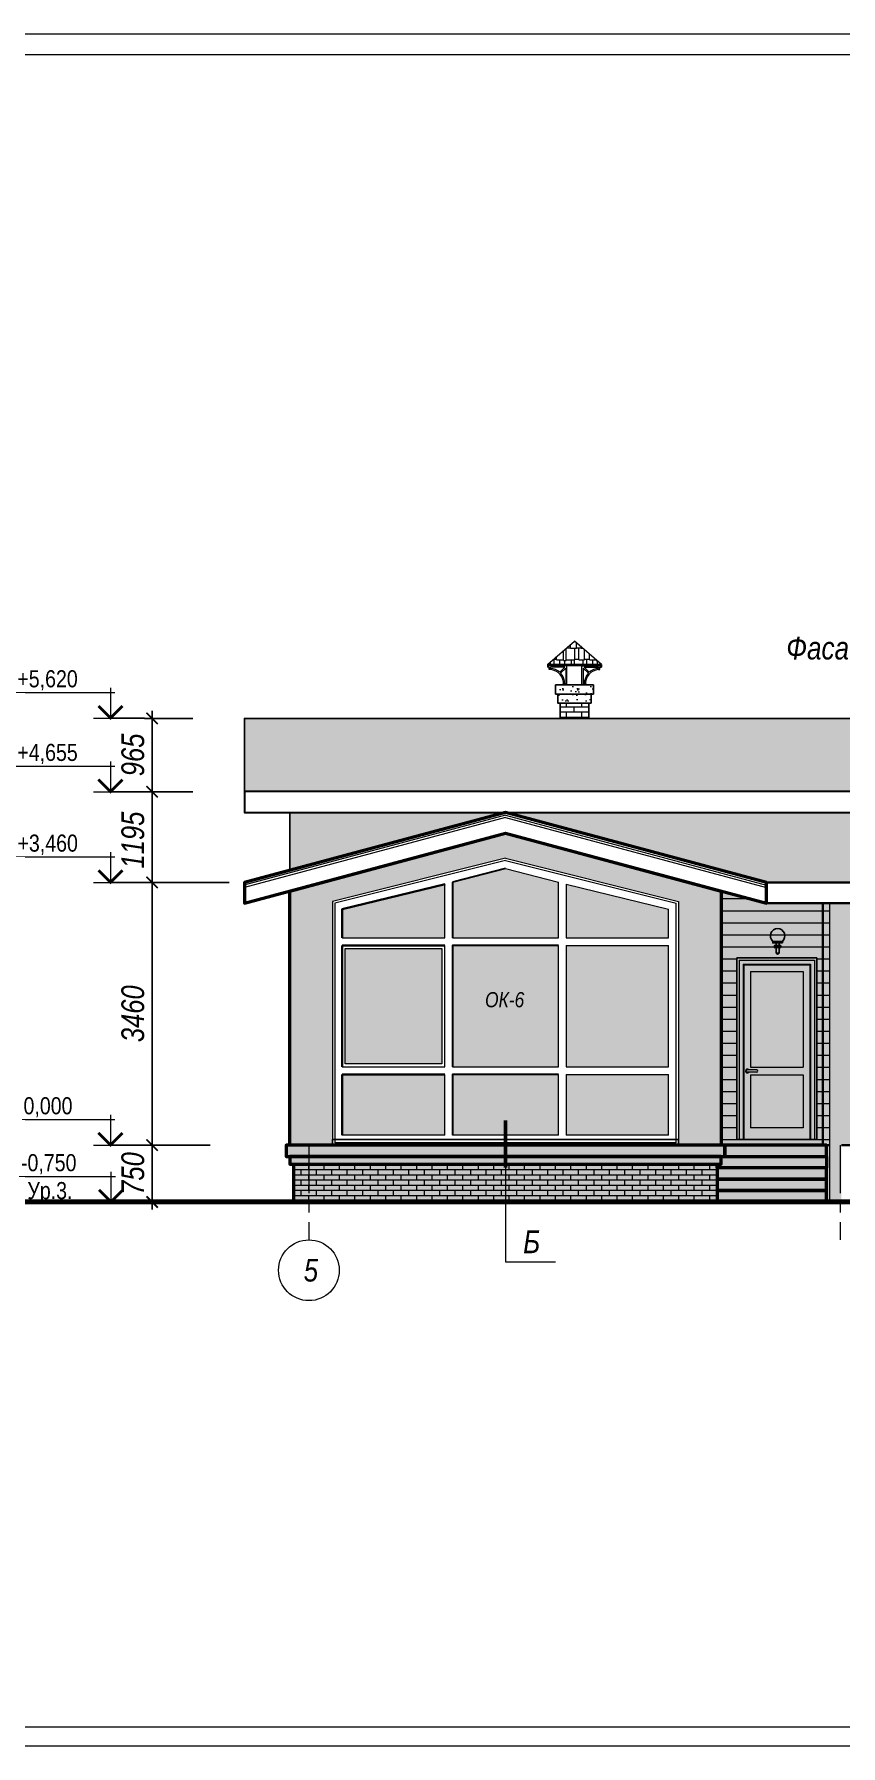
# Model space of a CAD drawing. Header units: millimetres. Extents: x 1582001 to 3303937, y 226471 to 491235.
# Drawn here: x 1749751 to 1760377, y 416212 to 438760 of the extents above; entities that cross this region are included whole.
import ezdxf
from ezdxf.enums import TextEntityAlignment as Align

# ---------------------------------------------------------------- set-up
doc = ezdxf.new("R2010")
doc.units = ezdxf.units.MM
doc.linetypes.add('CENTER', pattern=[50.8, 31.75, -6.35, 6.35, -6.35])
doc.layers.get('Defpoints').update_dxf_attribs({"color": 255, "lineweight": 30})
for name, color, linetype in [('A-Window-G', 92, 'Continuous'), ('Fasad', 7, 'Continuous'), ('Т-Подписи', 7, 'Continuous')]:
    doc.layers.add(name, color=color, linetype=linetype)
for name, color, linetype, lineweight in [('Интерьер - Лестница_Ном_пера__1', 7, 'Continuous', 13), ('Интерьер- Перегородка_Ном_пера__1', 7, 'Continuous', 13), ('Конструктивный - Несущий_Ном_пера__1', 7, 'Continuous', 13), ('Кровля', 232, 'Continuous', 25), ('Маркировка', 253, 'Continuous', 18), ('Оболочка - Крыша_Ном_пера__1', 7, 'Continuous', 13), ('Оси', 251, 'CENTER', 9), ('Отметки', 123, 'Continuous', 18), ('Размеры', 7, 'Continuous', 18), ('тонко', 200, 'Continuous', 13), ('Штриховки', 251, 'Continuous', 20)]:
    doc.layers.add(name, color=color, linetype=linetype, lineweight=lineweight)
doc.styles.add('-АР-', font='ARIALN.TTF', dxfattribs={"width": 0.98, "height": 300})
doc.styles.add('GOST 2.304', font='ARIALNI.TTF', dxfattribs={"width": 0.98, "height": 300})
doc.styles.add('style', font='ARIALNI.TTF', dxfattribs={"width": 0.98, "height": 300})
doc.styles.add('STYLE1', font='ARIALNI.TTF', dxfattribs={"height": 300})
doc.styles.add('стиль1', font='ARIALNI.TTF', dxfattribs={"width": 0.98, "height": 300})
doc.dimstyles.new('М100', dxfattribs={"dimtxt": 600, "dimasz": 150, "dimexe": 100, "dimexo": 200, "dimgap": 100, "dimtad": 1, "dimdec": 0, "dimtxsty": 'style', "dimblk": 'ARCHTICK', "dimcen": 150, "dimdle": 100, "dimclrt": 256, "dimadec": 0, "dimazin": 0, "dimtfac": 1, "dimtdec": 0, "dimtmove": 1, "dimatfit": 3, "dimldrblk": 'NONE', "dimfxl": 0, "dimarcsym": 0})
pattern_1 = [(0, (122077.47, 149718.81), (323.85, 152.4), [76.2, -63.5, 88.9, -38.1, 114.3, -50.8]), (0, (122153.67, 149725.16), (323.85, 152.4), [63.5, -241.3, 50.8, -76.2]), (0, (122306.07, 149709.29), (323.85, 152.4), [38.1, -393.7]), (90, (122077.47, 149718.81), (-107.95, 152.4), [146.05, -463.55]), (90, (122153.67, 149718.81), (-107.95, 152.4), [142.875, -466.725]), (90, (122217.17, 149718.81), (-107.95, 152.4), [133.35, -476.25]), (90, (122306.07, 149709.29), (-107.95, 152.4), [146.05, -463.55]), (90, (122344.17, 149709.29), (-107.95, 152.4), [146.05, -463.55]), (90, (122458.47, 149718.81), (-107.95, 152.4), [139.7, -469.9])]
pattern_2 = [(0, (122077.47, 149718.81), (4e-14, 158.75), [])]

# ---------------------------------------------------------------- blocks, each defined once
blk = doc.blocks.new('_ArchTick')
at = {"color": 0, "linetype": 'ByBlock', "const_width": 0.15}
blk.add_lwpolyline([(-0.5, -0.5), (0.5, 0.5)], dxfattribs=at)
blk = doc.blocks.new('*D2164')
at = {"layer": 'Defpoints', "color": 0, "lineweight": -3, "transparency": 16777216}
for p in [(1752269, 424126), (1751304, 423376), (1752269, 423376)]:
    blk.add_point(p, dxfattribs=at)
at = {"layer": 'Размеры', "color": 0, "lineweight": -2, "transparency": 16777216}
for p, q in [((1751304, 424226), (1751304, 423276)), ((1752069, 424126), (1751204, 424126)), ((1752069, 423376), (1751204, 423376))]:
    blk.add_line(p, q, dxfattribs=at)
at = {"layer": 'Размеры', "color": 0, "lineweight": -2, "transparency": 16777216, "xscale": 150, "yscale": 150, "zscale": 150}
for p, rotation in [((1751304, 424126), 90), ((1751304, 423376), 270)]:
    blk.add_blockref('_ArchTick', p, dxfattribs=dict(at, rotation=rotation))
at = {"layer": 'Размеры', "transparency": 16777216, "insert": (1751051, 423751), "char_height": 300, "attachment_point": 5, "rotation": 90, "style": 'style'}
blk.add_mtext('750', dxfattribs=at)
blk = doc.blocks.new('_None')
blk = doc.blocks.new('*U5')
at = {"color": 0, "linetype": 'Continuous', "lineweight": -2}
for p, q in [((24, 4.5), (5.2, 4.5)), ((6, 5.3), (6, 0)), ((9, 0), (0, 0)), ((0, 0), (6, 0))]:
    blk.add_line(p, q, dxfattribs=at)
at = {"color": 0, "linetype": 'Continuous', "lineweight": -2, "const_width": 0.5}
blk.add_lwpolyline([(3.88, 2.12), (6, 0), (8.12, 2.12)], dxfattribs=at)
at = {"color": 0, "linetype": 'Continuous', "lineweight": -2, "style": '-АР-', "flags": 8}
blk.add_attdef('OTMETKA', text='', height=3, dxfattribs=at).set_placement((17.03, 4.5), align=Align.BOTTOM_CENTER)
blk.add_attdef('FLOOR', text='', height=3, dxfattribs=at).set_placement((17, 3.5), align=Align.TOP_CENTER)
blk = doc.blocks.new('OTMETKA')
at = {"color": 0, "linetype": 'Continuous', "lineweight": -2}
for p, q in [((24, 4.5), (5.2, 4.5)), ((6, 5.3), (6, 0)), ((9, 0), (0, 0)), ((0, 0), (6, 0))]:
    blk.add_line(p, q, dxfattribs=at)
at = {"color": 0, "linetype": 'Continuous', "lineweight": -2, "const_width": 0.5}
blk.add_lwpolyline([(3.88, 2.12), (6, 0), (8.12, 2.12)], dxfattribs=at)
at = {"color": 0, "linetype": 'Continuous', "lineweight": -2, "style": '-АР-', "flags": 8}
blk.add_attdef('OTMETKA', text='', height=3, dxfattribs=at).set_placement((17, 4.5), align=Align.BOTTOM_CENTER)
blk.add_attdef('FLOOR', text='', height=3, dxfattribs=at).set_placement((17, 3.5), align=Align.TOP_CENTER)
blk = doc.blocks.new('*D2166')
at = {"layer": 'Defpoints', "color": 0, "lineweight": -3, "transparency": 16777216}
for p in [(1751304, 427586), (1752519, 427586), (1752269, 424126)]:
    blk.add_point(p, dxfattribs=at)
at = {"layer": 'Размеры', "color": 0, "lineweight": -2, "transparency": 16777216}
for p, q in [((1752319, 427586), (1751204, 427586)), ((1751304, 424026), (1751304, 427686)), ((1752069, 424126), (1751204, 424126))]:
    blk.add_line(p, q, dxfattribs=at)
at = {"layer": 'Размеры', "color": 0, "lineweight": -2, "transparency": 16777216, "xscale": 150, "yscale": 150, "zscale": 150}
for p, rotation in [((1751304, 427586), 90), ((1751304, 424126), 270)]:
    blk.add_blockref('_ArchTick', p, dxfattribs=dict(at, rotation=rotation))
at = {"layer": 'Размеры', "transparency": 16777216, "insert": (1751051, 425856), "char_height": 300, "attachment_point": 5, "rotation": 90, "style": 'style'}
blk.add_mtext('3460', dxfattribs=at)
blk = doc.blocks.new('*D2167')
at = {"layer": 'Defpoints', "color": 0, "lineweight": -3, "transparency": 16777216}
for p in [(1751304, 428781), (1752039, 428781), (1752519, 427586)]:
    blk.add_point(p, dxfattribs=at)
at = {"layer": 'Размеры', "color": 0, "lineweight": -2, "transparency": 16777216}
for p, q in [((1751304, 427486), (1751304, 428881)), ((1751839, 428781), (1751204, 428781)), ((1752319, 427586), (1751204, 427586))]:
    blk.add_line(p, q, dxfattribs=at)
at = {"layer": 'Размеры', "color": 0, "lineweight": -2, "transparency": 16777216, "xscale": 150, "yscale": 150, "zscale": 150}
for p, rotation in [((1751304, 428781), 90), ((1751304, 427586), 270)]:
    blk.add_blockref('_ArchTick', p, dxfattribs=dict(at, rotation=rotation))
at = {"layer": 'Размеры', "transparency": 16777216, "insert": (1751051, 428144), "char_height": 300, "attachment_point": 5, "rotation": 90, "style": 'style'}
blk.add_mtext('1195', dxfattribs=at)
blk = doc.blocks.new('*D2168')
at = {"layer": 'Defpoints', "color": 0, "lineweight": -3, "transparency": 16777216}
for p in [(1751304, 429746), (1752039, 429746), (1752039, 428781)]:
    blk.add_point(p, dxfattribs=at)
at = {"layer": 'Размеры', "color": 0, "lineweight": -2, "transparency": 16777216}
for p, q in [((1751304, 428681), (1751304, 429846)), ((1751839, 429746), (1751204, 429746)), ((1751839, 428781), (1751204, 428781))]:
    blk.add_line(p, q, dxfattribs=at)
at = {"layer": 'Размеры', "color": 0, "lineweight": -2, "transparency": 16777216, "xscale": 150, "yscale": 150, "zscale": 150}
for p, rotation in [((1751304, 429746), 90), ((1751304, 428781), 270)]:
    blk.add_blockref('_ArchTick', p, dxfattribs=dict(at, rotation=rotation))
at = {"layer": 'Размеры', "transparency": 16777216, "insert": (1751051, 429266), "char_height": 300, "attachment_point": 5, "rotation": 90, "style": 'style'}
blk.add_mtext('965', dxfattribs=at)
blk = doc.blocks.new('Фонарь 4')
blk.add_lwpolyline([(-41, 112), (41, 112), (41, 86), (-41, 86)], close=True)
for points in [[(-21, 12), (21, 12)], [(-21, 12), (0, 0), (21, 12)]]:
    blk.add_lwpolyline(points)
at = {"layer": 'Fasad'}
for p, q in [((-21, 112), (-21, 148)), ((-21, 12), (-21, 86)), ((21, 148), (21, 112)), ((21, 86), (21, 12))]:
    blk.add_line(p, q, dxfattribs=at)
blk.add_lwpolyline([(-63, 148), (-63, 169), (63, 169), (63, 148)], close=True, dxfattribs=at)
blk.add_arc((0, 241), 95.8, 311.1121, 228.8879, dxfattribs=at)

msp = doc.modelspace()

# ---------------------------------------------------------------- hatches: boundary and pattern name
at = {"lineweight": 18, "ltscale": 100, "true_color": 0x4c2f26}
h = msp.add_hatch(dxfattribs=at)
h.set_pattern_fill('AR-RSHKE', color=29, scale=0.5, style=0)
h.set_pattern_definition([(7e-15, (1605795.15, 510986.85), (323.85, 152.4), [76.2, -63.5, 88.9, -38.1, 114.3, -50.8]), (7e-15, (1605871.35, 510993.2), (323.85, 152.4), [63.5, -241.3, 50.8, -76.2]), (7e-15, (1606023.75, 510977.32), (323.85, 152.4), [38.1, -393.7]), (90, (1605795.15, 510986.85), (-107.95, 152.4), [146.05, -463.55]), (90, (1605871.35, 510986.85), (-107.95, 152.4), [142.875, -466.725]), (90, (1605934.85, 510986.85), (-107.95, 152.4), [133.35, -476.25]), (90, (1606023.75, 510977.32), (-107.95, 152.4), [146.05, -463.55]), (90, (1606061.85, 510977.32), (-107.95, 152.4), [146.05, -463.55]), (90, (1606176.15, 510986.85), (-107.95, 152.4), [139.7, -469.9])])
h.paths.add_polyline_path([(1756511.9, 430457.3), (1756868.8, 430766.2), (1757226.8, 430457.3)])
h = msp.add_hatch(dxfattribs=at)
h.set_pattern_fill('AR-RSHKE', color=29, scale=0.5, style=0)
h.set_pattern_definition(pattern_1)
h.paths.add_polyline_path([(1752519.3, 429746.1), (1766809.3, 429746.1), (1766809.3, 428782.4), (1752519.3, 428782.4)])
h.paths.add_polyline_path([(1762654.3, 429746.1), (1764204.3, 429746.1), (1764204.3, 429033.1), (1762654.3, 429033.1)], flags=16)
h = msp.add_hatch(dxfattribs=at)
h.set_pattern_fill('AR-RSHKE', color=29, scale=0.5, style=0)
h.set_pattern_definition(pattern_1)
h.paths.add_polyline_path([(1755959.3, 428508.1), (1759399.3, 427586.3), (1769279.3, 427586.3), (1769279.3, 429306.6), (1766809.3, 429306.6), (1766809.3, 428508.1)])
at = {"lineweight": -3, "ltscale": 100, "true_color": 0xffe3c7}
h = msp.add_hatch(color=254, dxfattribs=at)
h.paths.add_polyline_path([(1758799.3, 427472.8), (1755959.3, 428233.7), (1753119.3, 427472.8), (1753119.3, 424126.3), (1753679.3, 424126.3), (1753679.3, 427335.3), (1755959.3, 427904), (1758239.3, 427335.3), (1758239.3, 424126.3), (1758799.3, 424126.3)])
h.paths.add_polyline_path([(1755959.3, 428508.1), (1753119.3, 428508.1), (1753119.3, 427747.1)])
h = msp.add_hatch(color=254, dxfattribs=at)
h.set_gradient(color1=(200, 254, 251), color2=(240, 255, 254), one_color=1, tint=0.97, name='CYLINDER')
h.paths.add_polyline_path([(1755160.1, 427561.2), (1753809.3, 427234.9), (1753809.3, 426855.8), (1755160.1, 426855.8)])
h.paths.add_polyline_path([(1756658.5, 427587.3), (1755959.3, 427769.7), (1755260.1, 427587.3), (1755260.1, 426855.8), (1756658.5, 426855.8)])
h.paths.add_polyline_path([(1756758.5, 427561.2), (1756758.5, 426855.8), (1758109.3, 426855.8), (1758109.3, 427234.9)])
h.paths.add_polyline_path([(1758109.3, 426755.8), (1756758.5, 426755.8), (1756758.5, 425156.3), (1758109.3, 425156.3)])
h.paths.add_polyline_path([(1756658.5, 426755.8), (1755260.1, 426755.8), (1755260.1, 425156.3), (1756658.5, 425156.3)])
h.paths.add_polyline_path([(1755120.1, 426715.8), (1753849.3, 426715.8), (1753849.3, 425196.3), (1755120.1, 425196.3)])
h.paths.add_polyline_path([(1755160.1, 425056.3), (1753809.3, 425056.3), (1753809.3, 424256.3), (1755160.1, 424256.3)])
h.paths.add_polyline_path([(1756658.5, 425056.3), (1755260.1, 425056.3), (1755260.1, 424256.3), (1756658.5, 424256.3)])
h.paths.add_polyline_path([(1758109.3, 425056.3), (1756758.5, 425056.3), (1756758.5, 424256.3), (1758109.3, 424256.3)])
h.paths.add_polyline_path([(1755637, 425885.8), (1756260.2, 425885.8), (1756260.2, 426196), (1755637, 426196)], flags=24)
h = msp.add_hatch(color=254, dxfattribs=at)
h.paths.add_polyline_path([(1760139.3, 427312), (1759399.3, 427312), (1758799.3, 427472.8), (1758799.3, 424126.3), (1760139.3, 424126.3)])
h.paths.add_polyline_path([(1760059.3, 426591.3), (1760059.3, 424201.3), (1759009.3, 424201.3), (1759009.3, 426591.3)], flags=16)
h.paths.add_polyline_path([(1759979.3, 426511.3), (1759979.3, 426501.3), (1759089.3, 426501.3), (1759089.3, 426511.3)], flags=0)
h.paths.add_polyline_path([(1759879.3, 426411.3), (1759879.3, 425151.3), (1759189.3, 425151.3), (1759189.3, 426411.3)], flags=0)
h.paths.add_polyline_path([(1759269.8, 425116.3, -1), (1759269.8, 425086.3), (1759164.8, 425086.3, -3), (1759164.8, 425116.3)], flags=0)
h.paths.add_polyline_path([(1759879.3, 425051.3), (1759879.3, 424351.3), (1759189.3, 424351.3), (1759189.3, 425051.3)], flags=0)
h.paths.add_polyline_path([(1760234.3, 427312), (1760139.3, 427312), (1760139.3, 424126.3), (1760234.3, 424126.3)])
h.paths.add_polyline_path([(1760384.3, 427312), (1760234.3, 427312), (1760234.3, 423376.3), (1760384.3, 423376.3)])
h.paths.add_polyline_path([(1766209.3, 427312), (1760384.3, 427312), (1760384.3, 424126.3), (1761469.3, 424126.3), (1761469.3, 426516.3), (1762519.3, 426516.3), (1762519.3, 424126.3), (1764079.3, 424126.3), (1764079.3, 426516.3), (1765129.3, 426516.3), (1765129.3, 424126.3), (1766209.3, 424126.3)])
at = {"lineweight": -3, "ltscale": 100}
h = msp.add_hatch(color=32, dxfattribs=at)
h.paths.add_polyline_path([(1759879.3, 426411.3), (1759189.3, 426411.3), (1759189.3, 425151.3), (1759879.3, 425151.3)], flags=0)
h.paths.add_polyline_path([(1759879.3, 425051.3), (1759189.3, 425051.3), (1759189.3, 424351.3), (1759879.3, 424351.3)], flags=0)
h.paths.add_polyline_path([(1759969.3, 426501.3), (1759099.3, 426501.3), (1759099.3, 424201.3), (1759969.3, 424201.3)], flags=16)
h.paths.add_polyline_path([(1759879.3, 425151.3), (1759189.3, 425151.3), (1759189.3, 426411.3), (1759879.3, 426411.3)], flags=0)
h.paths.add_polyline_path([(1759879.3, 425051.3), (1759879.3, 424351.3), (1759189.3, 424351.3), (1759189.3, 425051.3)], flags=0)
h.paths.add_polyline_path([(1759269.8, 425086.3), (1759164.8, 425086.3, -3), (1759164.8, 425116.3), (1759269.8, 425116.3, -1)], flags=0)
h.paths.add_polyline_path([(1760029.3, 426561.3), (1759039.3, 426561.3), (1759039.3, 424201.3), (1759089.3, 424201.3), (1759089.3, 426511.3), (1759979.3, 426511.3), (1759979.3, 424201.3), (1760029.3, 424201.3)], flags=17)
h.paths.add_polyline_path([(1760059.3, 426591.3), (1759009.3, 426591.3), (1759009.3, 424201.3), (1759039.3, 424201.3), (1759039.3, 426561.3), (1760029.3, 426561.3), (1760029.3, 424201.3), (1760059.3, 424201.3)])
h = msp.add_hatch(color=32, dxfattribs=at)
h.paths.add_polyline_path([(1760059.3, 426591.3), (1759009.3, 426591.3), (1759009.3, 424201.3), (1760059.3, 424201.3)])
h.paths.add_polyline_path([(1759879.3, 425151.3), (1759189.3, 425151.3), (1759189.3, 426411.3), (1759879.3, 426411.3)], flags=16)
h.paths.add_polyline_path([(1759879.3, 425051.3), (1759879.3, 424351.3), (1759189.3, 424351.3), (1759189.3, 425051.3)], flags=16)
h.paths.add_polyline_path([(1759269.8, 425086.3), (1759164.8, 425086.3, -3), (1759164.8, 425116.3), (1759269.8, 425116.3, -1)], flags=16)
at = {"lineweight": -3, "ltscale": 100, "true_color": 0xb83205}
h = msp.add_hatch(color=22, dxfattribs=at)
h.paths.add_polyline_path([(1753369.3, 423876.3), (1753169.3, 423876.3), (1753169.3, 423376.3), (1753369.3, 423376.3)])
h.paths.add_polyline_path([(1753369.3, 423976.3), (1753119.3, 423976.3), (1753119.3, 423876.3), (1753369.3, 423876.3)])
h.paths.add_polyline_path([(1753369.3, 424126.3), (1753119.3, 424126.3), (1753069.3, 424126.3), (1753069.3, 423976.3), (1753369.3, 423976.3)])
h.paths.add_polyline_path([(1755959.3, 424126.3), (1753369.3, 424126.3), (1753369.3, 423976.3), (1755959.3, 423976.3)])
h.paths.add_polyline_path([(1755959.3, 423976.3), (1753369.3, 423976.3), (1753369.3, 423876.3), (1755959.3, 423876.3)])
h.paths.add_polyline_path([(1755959.3, 423876.3), (1753369.3, 423876.3), (1753369.3, 423376.3), (1755959.3, 423376.3)])
h.paths.add_polyline_path([(1758749.3, 423876.3), (1755959.3, 423876.3), (1755959.3, 423828.8), (1755959.3, 423376.3), (1758749.3, 423376.3)])
h.paths.add_polyline_path([(1758799.3, 423976.3), (1755959.3, 423976.3), (1755959.3, 423876.3), (1758749.3, 423876.3), (1758799.3, 423876.3)])
h.paths.add_polyline_path([(1758849.3, 424126.3), (1758799.3, 424126.3), (1755959.3, 424126.3), (1755959.3, 423976.3), (1758799.3, 423976.3), (1758849.3, 423976.3)])
at = {"lineweight": -3, "ltscale": 100}
h = msp.add_hatch(color=34, dxfattribs=at)
h.paths.add_polyline_path([(1760189.3, 423526.3), (1758749.3, 423526.3), (1758749.3, 423376.3), (1760189.3, 423376.3)])
h.paths.add_polyline_path([(1760189.3, 423676.3), (1758749.3, 423676.3), (1758749.3, 423526.3), (1760189.3, 423526.3)])
h.paths.add_polyline_path([(1760189.3, 423826.3), (1758749.3, 423826.3), (1758749.3, 423676.3), (1760189.3, 423676.3)])
h.paths.add_polyline_path([(1760189.3, 423976.3), (1758799.3, 423976.3), (1758799.3, 423876.3), (1758749.3, 423876.3), (1758749.3, 423826.3), (1760189.3, 423826.3), (1760189.3, 423876.3)])
h.paths.add_polyline_path([(1760189.3, 424126.3), (1760139.3, 424126.3), (1758849.3, 424126.3), (1758849.3, 423976.3), (1760189.3, 423976.3)])
h.paths.add_polyline_path([(1760234.3, 424126.3), (1760189.3, 424126.3), (1760189.3, 423976.3), (1760189.3, 423876.3), (1760189.3, 423826.3), (1760189.3, 423676.3), (1760189.3, 423526.3), (1760189.3, 423376.3), (1760234.3, 423376.3)])
at = {"layer": 'Конструктивный - Несущий_Ном_пера__1', "ltscale": 100}
h = msp.add_hatch(dxfattribs=at)
h.set_pattern_fill('AR-SAND', color=41, scale=3, style=0)
h.set_pattern_definition([(142.5, (2000403.45, 524900.75), (4.800094, 146.82397), [0, -115.824, 0, -129.54, 0, -123.825]), (172.5, (2000403.45, 524900.75), (-134.85698, 215.04753), [0, -62.484, 0, -104.394, 0, -40.005]), (212.5, (2000497.18, 524900.75), (-237.29771, 0.431155), [0, -38.1, 0, -137.16, 0, -179.07]), (222.5, (2000497.18, 524900.75), (-229.06694, 66.8788), [0, -19.05, 0, -89.916, 0, -102.87])])
h.paths.add_polyline_path([(1756649.3, 430067.5), (1757089.3, 430067.5), (1757089.3, 429947.5), (1756649.3, 429947.5)])
h.paths.add_polyline_path([(1756619.3, 430187.5), (1756799.3, 430187.5), (1757119.3, 430187.5), (1757119.3, 430067.5), (1756649.3, 430067.5), (1756619.3, 430067.5)])
at = {"layer": 'Конструктивный - Несущий_Ном_пера__1', "linetype": 'Continuous', "lineweight": 18, "true_color": 0x4c2f26}
h = msp.add_hatch(dxfattribs=at)
h.set_pattern_fill('AR-BRSTD', color=29, style=0)
h.set_pattern_definition([(180, (3358993.55, 149718.81), (0, 67.7418), []), (90, (3358993.55, 149718.81), (101.6, 67.7418), [67.7418, -67.7418])])
h.paths.add_polyline_path([(1757059.3, 429947.5), (1756679.3, 429947.5), (1756679.3, 429746.1), (1757059.3, 429747.5)])
h = msp.add_hatch(dxfattribs=at)
h.set_pattern_fill('ANSI31', color=29, scale=50, angle=315, style=0)
h.set_pattern_definition(pattern_2)
h.paths.add_polyline_path([(1758799.3, 427472.8), (1759399.3, 427312), (1760139.3, 427312), (1760139.3, 424126.3), (1758799.3, 424126.3)])
h.paths.add_polyline_path([(1759009.3, 426591.3), (1760059.3, 426591.3), (1760059.3, 424201.3), (1759009.3, 424201.3)], flags=16)
edge = h.paths.add_edge_path(flags=0)
edge.add_line((1760029.3, 426561.3), (1760029.3, 424201.3))
h = msp.add_hatch(dxfattribs=at)
h.set_pattern_fill('ANSI31', color=29, scale=50, angle=315, style=0)
h.set_pattern_definition(pattern_2)
h.paths.add_polyline_path([(1760139.3, 427312), (1760234.3, 427312), (1760234.3, 424126.3), (1760139.3, 424126.3)])
h = msp.add_hatch(dxfattribs=at)
h.set_pattern_fill('AR-BRSTD', color=29, style=0)
h.set_pattern_definition([(0, (122077.47, 149718.81), (0, 67.7418), []), (90, (122077.47, 149718.81), (-101.6, 67.7418), [67.7418, -67.7418])])
h.paths.add_polyline_path([(1753169.3, 423876.3), (1758749.3, 423876.3), (1758749.3, 423376.3), (1753169.3, 423376.3)])

# ---------------------------------------------------------------- linework, layer by layer
at = {"ltscale": 20}
for p, q in [((1758749.3, 423876.3), (1758749.3, 423376.3)), ((1760189.3, 423876.3), (1760189.3, 423376.3))]:
    msp.add_line(p, q, dxfattribs=at)
at = {"color": 0, "lineweight": -3, "ltscale": 100}
for points in [[(1757059.3, 429947.5), (1756679.3, 429947.5), (1756679.3, 429746.1), (1757059.3, 429747.5)], [(1752519.3, 429746.1), (1766809.3, 429746.1), (1766809.3, 428782.4), (1752519.3, 428782.4)], [(1755959.3, 428508.1), (1759399.3, 427586.3), (1769279.3, 427586.3), (1769279.3, 429306.6), (1766809.3, 429306.6), (1766809.3, 428508.1)], [(1755959.3, 428508.1), (1753119.3, 427747.1), (1753119.3, 428508.1)], [(1759009.3, 426591.3), (1760059.3, 426591.3), (1760059.3, 424201.3), (1759009.3, 424201.3)]]:
    msp.add_lwpolyline(points, close=True, dxfattribs=at)
for points in [[(1753119.3, 428508.1), (1755959.3, 428508.1), (1753119.3, 427747.1), (1753119.3, 428508.1)], [(1758799.3, 427472.8), (1759399.3, 427312), (1760139.3, 427312), (1760139.3, 424126.3), (1758799.3, 424126.3), (1758799.3, 427472.8)]]:
    msp.add_lwpolyline(points)
at = {"color": 0, "lineweight": 30, "ltscale": 100}
for points in [[(1755959.3, 427769.7), (1755260.1, 427587.3)], [(1755260.1, 427587.3), (1755260.1, 426855.8)], [(1756658.5, 426755.8), (1755260.1, 426755.8), (1755260.1, 425156.3)], [(1756658.5, 425056.3), (1755260.1, 425056.3), (1755260.1, 424256.3)]]:
    msp.add_lwpolyline(points, dxfattribs=at)
at = {"color": 0, "lineweight": 35, "ltscale": 100}
for points in [[(1755166.1, 427562.6), (1753809.3, 427234.9), (1753809.3, 426855.8)], [(1753809.3, 426755.8), (1753809.3, 425156.3)], [(1755160.1, 426755.8), (1753809.3, 426755.8)], [(1753809.3, 425056.3), (1753809.3, 424256.3)], [(1755160.1, 425056.3), (1753809.3, 425056.3)]]:
    msp.add_lwpolyline(points, dxfattribs=at)
at = {"lineweight": 35}
msp.add_lwpolyline([(1760234.3, 424126.3), (1760139.3, 424126.3), (1760139.3, 427312), (1766209.3, 427312), (1766209.3, 424126.3), (1760384.3, 424126.3)], dxfattribs=at)
msp.add_lwpolyline([(1753679.3, 424201.3), (1758239.3, 424201.3), (1758239.3, 424126.3), (1753679.3, 424126.3)], close=True)
at = {"layer": 'Интерьер - Лестница_Ном_пера__1', "linetype": 'Continuous', "lineweight": 80}
msp.add_line((1749404, 423376.3), (1772524, 423376.3), dxfattribs=at)
at = {"layer": 'Интерьер- Перегородка_Ном_пера__1', "linetype": 'Continuous'}
for p, q in [((1755959.3, 427873), (1753710.3, 427312.1)), ((1755959.3, 427769.7), (1755260.1, 427587.3)), ((1755959.3, 427873), (1758209.3, 427312.1)), ((1755959.3, 427769.7), (1756658.5, 427587.3)), ((1755160.1, 426855.8), (1755160.1, 427561.2)), ((1755260.1, 427587.3), (1755260.1, 426855.8)), ((1756658.5, 426855.8), (1756658.5, 427587.3)), ((1756758.5, 427561.2), (1756758.5, 426855.8)), ((1756758.5, 427561.2), (1758109.3, 427234.9)), ((1753709.3, 427312.1), (1753709.3, 424156.3)), ((1758209.3, 424156.3), (1758209.3, 427312.1)), ((1753809.3, 427234.9), (1753809.3, 426855.8)), ((1758109.3, 426855.8), (1758109.3, 427234.9)), ((1753809.3, 426855.8), (1755160.1, 426855.8)), ((1755260.1, 426855.8), (1756658.5, 426855.8)), ((1756758.5, 426855.8), (1758109.3, 426855.8)), ((1753809.3, 426755.8), (1753809.3, 425156.3)), ((1753809.3, 426755.8), (1755160.1, 426755.8)), ((1755160.1, 425156.3), (1755160.1, 426755.8)), ((1755260.1, 426755.8), (1755260.1, 425156.3)), ((1755260.1, 426755.8), (1756658.5, 426755.8)), ((1756658.5, 425156.3), (1756658.5, 426755.8)), ((1756758.5, 426755.8), (1756758.5, 425156.3)), ((1756758.5, 426755.8), (1758109.3, 426755.8)), ((1758109.3, 425156.3), (1758109.3, 426755.8)), ((1753809.3, 425156.3), (1755160.1, 425156.3)), ((1753809.3, 425056.3), (1753809.3, 424256.3)), ((1753809.3, 425056.3), (1755160.1, 425056.3)), ((1755160.1, 424256.3), (1755160.1, 425056.3)), ((1755260.1, 425156.3), (1756658.5, 425156.3)), ((1755260.1, 425056.3), (1755260.1, 424256.3)), ((1755260.1, 425056.3), (1756658.5, 425056.3)), ((1756658.5, 424256.3), (1756658.5, 425056.3)), ((1756758.5, 425156.3), (1758109.3, 425156.3)), ((1756758.5, 425056.3), (1756758.5, 424256.3)), ((1756758.5, 425056.3), (1758109.3, 425056.3)), ((1758109.3, 424256.3), (1758109.3, 425056.3)), ((1758209.3, 424156.3), (1753709.3, 424156.3)), ((1755160.1, 424256.3), (1753809.3, 424256.3)), ((1756658.5, 424256.3), (1755260.1, 424256.3)), ((1758109.3, 424256.3), (1756758.5, 424256.3))]:
    msp.add_line(p, q, dxfattribs=at)
msp.add_lwpolyline([(1753849.3, 426715.8), (1755120.1, 426715.8), (1755120.1, 425196.3), (1753849.3, 425196.3)], close=True, dxfattribs=at)
at = {"layer": 'Конструктивный - Несущий_Ном_пера__1', "ltscale": 100}
for p, q in [((1756679.3, 429747.5), (1756679.3, 429947.5)), ((1757059.3, 429747.5), (1757059.3, 429947.5))]:
    msp.add_line(p, q, dxfattribs=at)
at = {"layer": 'Конструктивный - Несущий_Ном_пера__1', "color": 24, "linetype": 'Continuous'}
msp.add_lwpolyline([(1760234.3, 423376.3), (1760234.3, 427312)], dxfattribs=at)
at = {"layer": 'Конструктивный - Несущий_Ном_пера__1', "ltscale": 100, "const_width": 50}
msp.add_lwpolyline([(1755959.3, 424449.9), (1755959.3, 423828.8)], dxfattribs=at)
at = {"layer": 'Конструктивный - Несущий_Ном_пера__1', "ltscale": 100}
msp.add_lwpolyline([(1755959.3, 424449.9), (1755959.3, 422586.1), (1756617.5, 422586.1)], dxfattribs=at)
at = {"layer": 'Кровля', "color": 0}
msp.add_lwpolyline([(1752519.3, 428782.4), (1766809.3, 428782.4), (1766809.3, 429746.1), (1752519.3, 429746.1)], close=True, dxfattribs=at)
at = {"layer": 'Кровля', "color": 0, "lineweight": 30}
for points in [[(1755959.3, 428508.1), (1766809.3, 428508.1), (1766809.3, 428508.1), (1766809.3, 429306.6), (1769279.3, 429306.6), (1769279.3, 427586.3), (1759399.3, 427586.3), (1759399.3, 427586.3), (1759399.3, 427586.3), (1759399.3, 427586.3), (1755959.3, 428508.1)], [(1766809.3, 428782.4), (1752519.3, 428782.4), (1752519.3, 428508.1), (1766809.3, 428508.1), (1766809.3, 428782.4)]]:
    msp.add_lwpolyline(points, dxfattribs=at)
at = {"layer": 'Кровля', "color": 0, "lineweight": 50}
for points in [[(1759399.3, 427586.3), (1755959.3, 428508.1), (1752519.3, 427586.3), (1752519.3, 427312), (1755959.3, 428233.7), (1759399.3, 427312), (1759399.3, 427586.3)], [(1753119.3, 427472.8), (1755959.3, 428233.7), (1758799.3, 427472.8), (1758799.3, 424126.3), (1753119.3, 424126.3), (1753119.3, 427472.8)], [(1758749.3, 423826.3), (1758749.3, 423876.3), (1758799.3, 423876.3), (1758799.3, 423976.3), (1760189.3, 423976.3), (1760189.3, 423876.3), (1760189.3, 423876.3), (1760189.3, 423826.3), (1758749.3, 423826.3)]]:
    msp.add_lwpolyline(points, dxfattribs=at)
at = {"layer": 'Кровля', "color": 0, "lineweight": 35}
msp.add_lwpolyline([(1769279.3, 427586.3), (1759399.3, 427586.3), (1759399.3, 427312), (1769279.3, 427312)], close=True, dxfattribs=at)
at = {"layer": 'Кровля', "color": 0, "lineweight": 50}
for points in [[(1758849.3, 424126.3), (1753069.3, 424126.3), (1753069.3, 423976.3), (1758849.3, 423976.3)], [(1758799.3, 423976.3), (1753119.3, 423976.3), (1753119.3, 423876.3), (1758799.3, 423876.3)], [(1758849.3, 423976.3), (1760189.3, 423976.3), (1760189.3, 424126.3), (1758849.3, 424126.3)], [(1753169.3, 423876.3), (1758749.3, 423876.3), (1758749.3, 423376.3), (1753169.3, 423376.3)], [(1758749.3, 423676.3), (1760189.3, 423676.3), (1760189.3, 423826.3), (1758749.3, 423826.3)], [(1758749.3, 423526.3), (1760189.3, 423526.3), (1760189.3, 423676.3), (1758749.3, 423676.3)], [(1758749.3, 423376.3), (1760189.3, 423376.3), (1760189.3, 423526.3), (1758749.3, 423526.3)]]:
    msp.add_lwpolyline(points, close=True, dxfattribs=at)
at = {"layer": 'Оболочка - Крыша_Ном_пера__1', "linetype": 'Continuous'}
for p, q in [((1755959.3, 428472.4), (1752514.3, 427549)), ((1755959.3, 428441.4), (1752519.3, 427519.2)), ((1755959.3, 428472.4), (1759399.3, 427550.3)), ((1755959.3, 428441.4), (1759399.3, 427519.2))]:
    msp.add_line(p, q, dxfattribs=at)
at = {"layer": 'Оси', "ltscale": 20}
for p, q in [((1753369.3, 424126.3), (1753369.3, 422876.4)), ((1760369.3, 424126.3), (1760369.3, 422876.4))]:
    msp.add_line(p, q, dxfattribs=at)
at = {"layer": 'Оси', "color": 0, "linetype": 'ByBlock', "ltscale": 40}
for points in [[(1825275, 438760.2), (1694540.2, 438760.2), (1694540.2, 416212.2), (1825275, 416212.2)], [(1824989.2, 438490.2), (1694783.8, 438490.2), (1694783.8, 416460.5), (1824989.2, 416460.5)]]:
    msp.add_lwpolyline(points, close=True, dxfattribs=at)
at = {"layer": 'Оси', "linetype": 'Continuous', "ltscale": 100}
msp.add_circle((1753369.3, 422476.4), 400, dxfattribs=at)
msp.add_circle((1753369.3, 422476.4), 400, dxfattribs=at)
at = {"layer": 'Т-Подписи', "ltscale": 100}
for p, q in [((1756619.3, 430187.5), (1757119.3, 430187.5)), ((1757119.3, 430067.5), (1756649.3, 430067.5)), ((1757089.3, 430067.5), (1757089.3, 429947.5)), ((1757119.3, 430187.5), (1757119.3, 430067.5)), ((1757089.3, 429947.5), (1756649.3, 429947.5))]:
    msp.add_line(p, q, dxfattribs=at)
msp.add_lwpolyline([(1756799.3, 430187.5), (1756619.3, 430187.5), (1756619.3, 430067.5), (1756649.3, 430067.5), (1756649.3, 429947.5), (1756679.3, 429947.5)], dxfattribs=at)
at = {"layer": 'тонко', "color": 0, "ltscale": 50}
for p, q in [((1760059.3, 426591.3), (1759009.3, 426591.3)), ((1759009.3, 426591.3), (1759009.3, 424201.3)), ((1760059.3, 426591.3), (1760059.3, 424201.3))]:
    msp.add_line(p, q, dxfattribs=at)
at = {"layer": 'тонко', "color": 0}
for p, q in [((1759039.3, 426561.3), (1759039.3, 424201.3)), ((1759039.3, 426561.3), (1760029.3, 426561.3)), ((1759089.3, 426511.3), (1759089.3, 424201.3)), ((1759089.3, 426511.3), (1759979.3, 426511.3)), ((1759099.3, 426501.3), (1759099.3, 424201.3)), ((1759099.3, 426501.3), (1759969.3, 426501.3)), ((1759189.3, 426411.3), (1759189.3, 425151.3)), ((1759189.3, 426411.3), (1759879.3, 426411.3)), ((1759879.3, 426411.3), (1759879.3, 425151.3)), ((1759969.3, 426501.3), (1759969.3, 424201.3)), ((1759979.3, 426511.3), (1759979.3, 424201.3)), ((1760029.3, 426561.3), (1760029.3, 424201.3)), ((1759269.8, 425116.3), (1759144.8, 425116.3)), ((1759269.8, 425086.3), (1759144.8, 425086.3)), ((1759189.3, 425151.3), (1759879.3, 425151.3)), ((1759189.3, 425051.3), (1759189.3, 424351.3)), ((1759189.3, 425051.3), (1759879.3, 425051.3)), ((1759879.3, 425051.3), (1759879.3, 424351.3)), ((1760059.3, 424201.3), (1759009.3, 424201.3)), ((1759879.3, 424351.3), (1759189.3, 424351.3))]:
    msp.add_line(p, q, dxfattribs=at)
for centre, radius, start, end in [((1759144.8, 425101.3), 25, 36.8699, 323.1301), ((1759144.8, 425101.3), 15, 90, 270), ((1759269.8, 425101.3), 15, 270, 90)]:
    msp.add_arc(centre, radius, start, end, dxfattribs=at)
at = {"layer": 'Штриховки'}
for p, q in [((1756511.3, 430457.3), (1756868.8, 430766.2)), ((1757226.2, 430457.3), (1756868.8, 430766.2)), ((1757226.2, 430457.3), (1756511.3, 430457.3)), ((1756511.3, 430457.3), (1756511.3, 430437.3)), ((1757226.2, 430457.3), (1757226.2, 430437.3)), ((1756777.4, 430437.3), (1756511.3, 430437.3)), ((1756511.3, 430437.3), (1756511.3, 430421.3)), ((1756535.3, 430421.3), (1756511.3, 430421.3)), ((1756535.3, 430389.3), (1756535.3, 430421.3)), ((1756551.3, 430389.3), (1756535.3, 430389.3)), ((1756742.1, 430421.3), (1756551.3, 430421.3)), ((1756551.3, 430405.3), (1756551.3, 430421.3)), ((1757226.2, 430437.3), (1756556.5, 430437.3)), ((1756742.1, 430421.3), (1756674.8, 430354.1)), ((1756753.4, 430410), (1756686.2, 430342.8)), ((1756753.4, 430410), (1756753.4, 430203.5)), ((1756766.5, 430187.5), (1756766.5, 430437.3)), ((1756960.1, 430437.3), (1756960.1, 430187.5)), ((1756960.1, 430437.3), (1757226.2, 430437.3)), ((1756984.1, 430410), (1757051.4, 430342.8)), ((1756984.1, 430410), (1756984.1, 430203.5)), ((1756995.4, 430421.3), (1757062.7, 430354.1)), ((1756995.4, 430421.3), (1757186.2, 430421.3)), ((1757186.2, 430405.3), (1757186.2, 430421.3)), ((1757186.2, 430389.3), (1757202.2, 430389.3)), ((1757186.2, 430389.3), (1757202.2, 430389.3)), ((1757202.2, 430421.3), (1757226.2, 430421.3)), ((1757202.2, 430389.3), (1757202.2, 430421.3)), ((1757226.2, 430437.3), (1757226.2, 430421.3)), ((1756778.6, 430187.5), (1756722.4, 430187.5)), ((1756739.7, 430203.5), (1756754.6, 430203.5)), ((1756960.1, 430187.5), (1757016.2, 430187.5)), ((1756999, 430203.5), (1756984.1, 430203.5))]:
    msp.add_line(p, q, dxfattribs=at)
at = {"layer": 'Штриховки', "ltscale": 500}
for p, q in [((1755959.3, 427904), (1753679.3, 427335.3)), ((1755959.3, 427904), (1758239.3, 427335.3)), ((1753679.3, 427335.3), (1753679.3, 424126.3)), ((1758239.3, 427335.3), (1758239.3, 424126.3))]:
    msp.add_line(p, q, dxfattribs=at)
at = {"layer": 'Штриховки'}
for centre, radius, start, end in [((1756542.3, 430209.2), 196.3, 47.53964, 87.36429), ((1756542.3, 430209.2), 180.3, 353.07123, 87.13022), ((1756542.3, 430209.2), 196.3, 358.321, 42.86852), ((1757195.2, 430209.2), 196.3, 137.13148, 181.679), ((1757195.2, 430209.2), 180.3, 92.86978, 186.92877), ((1757195.2, 430209.2), 196.3, 92.63571, 132.46036)]:
    msp.add_arc(centre, radius, start, end, dxfattribs=at)

# ---------------------------------------------------------------- block references
at = {"xscale": -1}
msp.add_blockref('Фонарь 4', (1759544.5, 426640.9), dxfattribs=at)
at = {"layer": 'Отметки', "color": 0, "ltscale": 100}
ref = msp.add_blockref('*U5', (1751204.4, 429751.3), dxfattribs=dict(at, xscale=-75, yscale=75, zscale=75))
ref.add_attrib('OTMETKA', '+5,620', dxfattribs={"layer": '0', "color": 0, "linetype": 'Continuous', "lineweight": -2, "height": 225, "style": '-АР-', "flags": 8}).set_placement((1749926, 430088.8), align=Align.BOTTOM_CENTER)
ref = msp.add_blockref('*U5', (1751204.4, 428781.3), dxfattribs=dict(at, xscale=-75, yscale=75, zscale=75))
ref.add_attrib('OTMETKA', '+4,655', dxfattribs={"layer": '0', "color": 0, "linetype": 'Continuous', "lineweight": -2, "height": 225, "style": '-АР-', "flags": 8}).set_placement((1749926, 429118.8), align=Align.BOTTOM_CENTER)
ref = msp.add_blockref('*U5', (1751204.4, 427586.3), dxfattribs=dict(at, xscale=-75, yscale=75, zscale=75))
ref.add_attrib('OTMETKA', '+3,460', dxfattribs={"layer": '0', "color": 0, "linetype": 'Continuous', "lineweight": -2, "height": 225, "style": '-АР-', "flags": 8}).set_placement((1749928, 427923.8), align=Align.BOTTOM_CENTER)
ref = msp.add_blockref('*U5', (1751204.4, 424126.3), dxfattribs=dict(at, xscale=-75, yscale=75, zscale=75))
ref.add_attrib('OTMETKA', '0,000', dxfattribs={"layer": '0', "color": 0, "linetype": 'Continuous', "lineweight": -2, "height": 225, "style": '-АР-', "flags": 8}).set_placement((1749932, 424463.8), align=Align.BOTTOM_CENTER)
ref = msp.add_blockref('OTMETKA', (1751211.9, 423376.3), dxfattribs=dict(at, xscale=-75, yscale=75, zscale=75))
ref.add_attrib('OTMETKA', '-0,750', dxfattribs={"layer": '0', "color": 0, "linetype": 'Continuous', "lineweight": -2, "height": 225, "style": '-АР-', "flags": 8}).set_placement((1749941.5, 423713.8), align=Align.BOTTOM_CENTER)
ref.add_attrib('FLOOR', 'Ур.3.', dxfattribs={"layer": '0', "color": 0, "linetype": 'Continuous', "lineweight": -2, "height": 225, "style": '-АР-', "flags": 8}).set_placement((1749957.7, 423638.8), align=Align.TOP_CENTER)

# ---------------------------------------------------------------- texts
at = {"ltscale": 100, "style": 'GOST 2.304'}
msp.add_text('Фасад 5 - 1', height=300, dxfattribs=at).set_placement((1759658.9, 430523.5))
at = {"layer": 'A-Window-G', "ltscale": 2, "insert": (1756192.6, 423001.6), "char_height": 300, "width": 928.795, "attachment_point": 1, "style": 'STYLE1'}
msp.add_mtext('Б', dxfattribs=at)
at = {"layer": 'Маркировка', "color": 1, "style": 'стиль1'}
msp.add_text('ОК-6', height=200, dxfattribs=at).set_placement((1755948.6, 426040.9), align=Align.MIDDLE_CENTER)
at = {"layer": 'Оси', "linetype": 'Continuous', "ltscale": 100, "style": 'GOST 2.304'}
msp.add_text('5', height=297.2, dxfattribs=at).set_placement((1753395.7, 422476.4), align=Align.MIDDLE_CENTER)

# ---------------------------------------------------------------- dimensions: what is measured, and where the dimension line sits
at = {"layer": 'Размеры'}
for base, p1, p2, override, picture, middle in [((1751304.4, 429746.3), (1752038.9, 428781.3), (1752038.9, 429746.3), {"dimtxt": 250, "dimlfac": 1, "dimtxsty": 'style', "dimblk1": 'ArchTick', "dimblk2": 'ArchTick', "dimsah": 1, "dimtolj": 0}, '*D2168', (1751304.4, 429266.3)), ((1751304.4, 428781.3), (1752519.3, 427586.3), (1752038.9, 428781.3), {"dimtxt": 250}, '*D2167', (1751304.4, 428143.8)), ((1751304.4, 423376.3), (1752269.3, 424126.3), (1752269.3, 423376.3), {"dimtxt": 200}, '*D2164', (1751304.4, 423751.3))]:
    dim = msp.add_linear_dim(base=base, p1=p1, p2=p2, angle=90, dimstyle='М100', override=override, dxfattribs=at)
    dim.commit()
    dim.dimension.update_dxf_attribs({"geometry": picture, "text_midpoint": middle, "dimtype": 160})
dim = msp.add_linear_dim(base=(1751304.4, 427586.3), p1=(1752269.3, 424126.3), p2=(1752519.3, 427586.3), angle=90, dimstyle='М100', override={"dimtxt": 200, "dimlfac": 1, "dimtxsty": 'style', "dimblk1": 'ArchTick', "dimblk2": 'ArchTick', "dimsah": 1, "dimtolj": 0}, dxfattribs=at)
dim.commit()
dim.dimension.update_dxf_attribs({"geometry": '*D2166', "text_midpoint": (1751051.2, 425856.3)})

doc.saveas('drawing.dxf')
